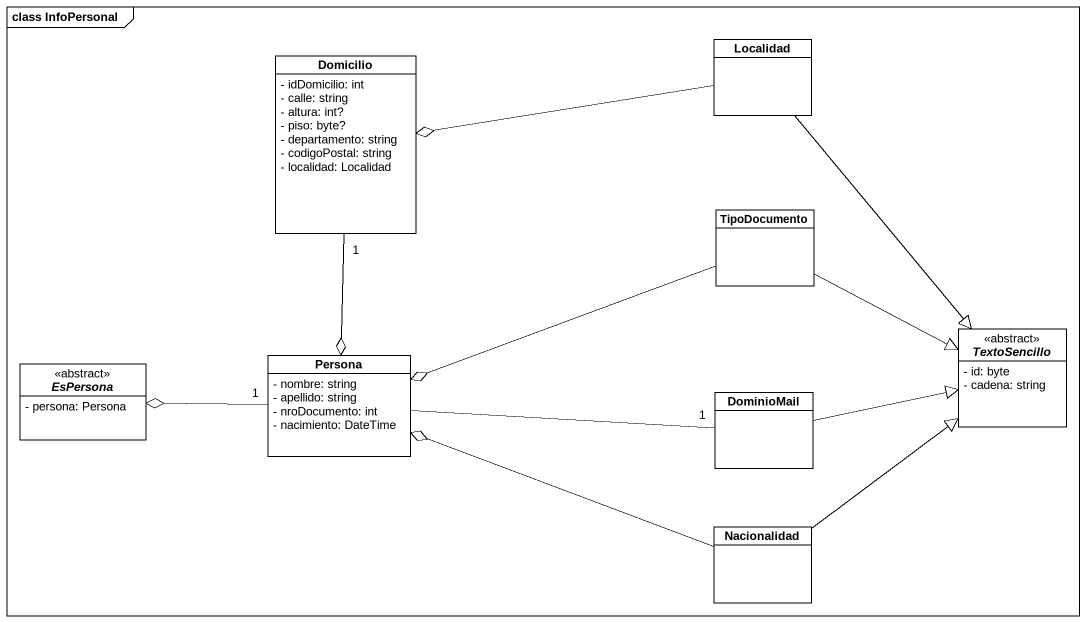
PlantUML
@startuml
mainframe class InfoPersonal
hide circle
hide empty members
skinparam classAttributeIconSize 0
class Domicilio {
  - idDomicilio: int
  - calle: string
  - altura: int?
  - piso: byte?
  - departamento: string
  - codigoPostal: string
  - localidad: Localidad
}
class Localidad
class TipoDocumento
abstract class TextoSencillo <<abstract>> {
  - id: byte
  - cadena: string
}
abstract class EsPersona <<abstract>> {
  - persona: Persona
}
class Persona {
  - nombre: string
  - apellido: string
  - nroDocumento: int
  - nacimiento: DateTime
}
class DominioMail
class Nacionalidad
Domicilio "1" --o Persona
Localidad -left-o Domicilio
Localidad --|> TextoSencillo
TipoDocumento -right-|> TextoSencillo
TipoDocumento -left-o Persona
Persona "1" -left-o EsPersona
Persona -right- "1" DominioMail
DominioMail -right-|> TextoSencillo
Nacionalidad -up-|> TextoSencillo
Nacionalidad -left-o Persona
@enduml
